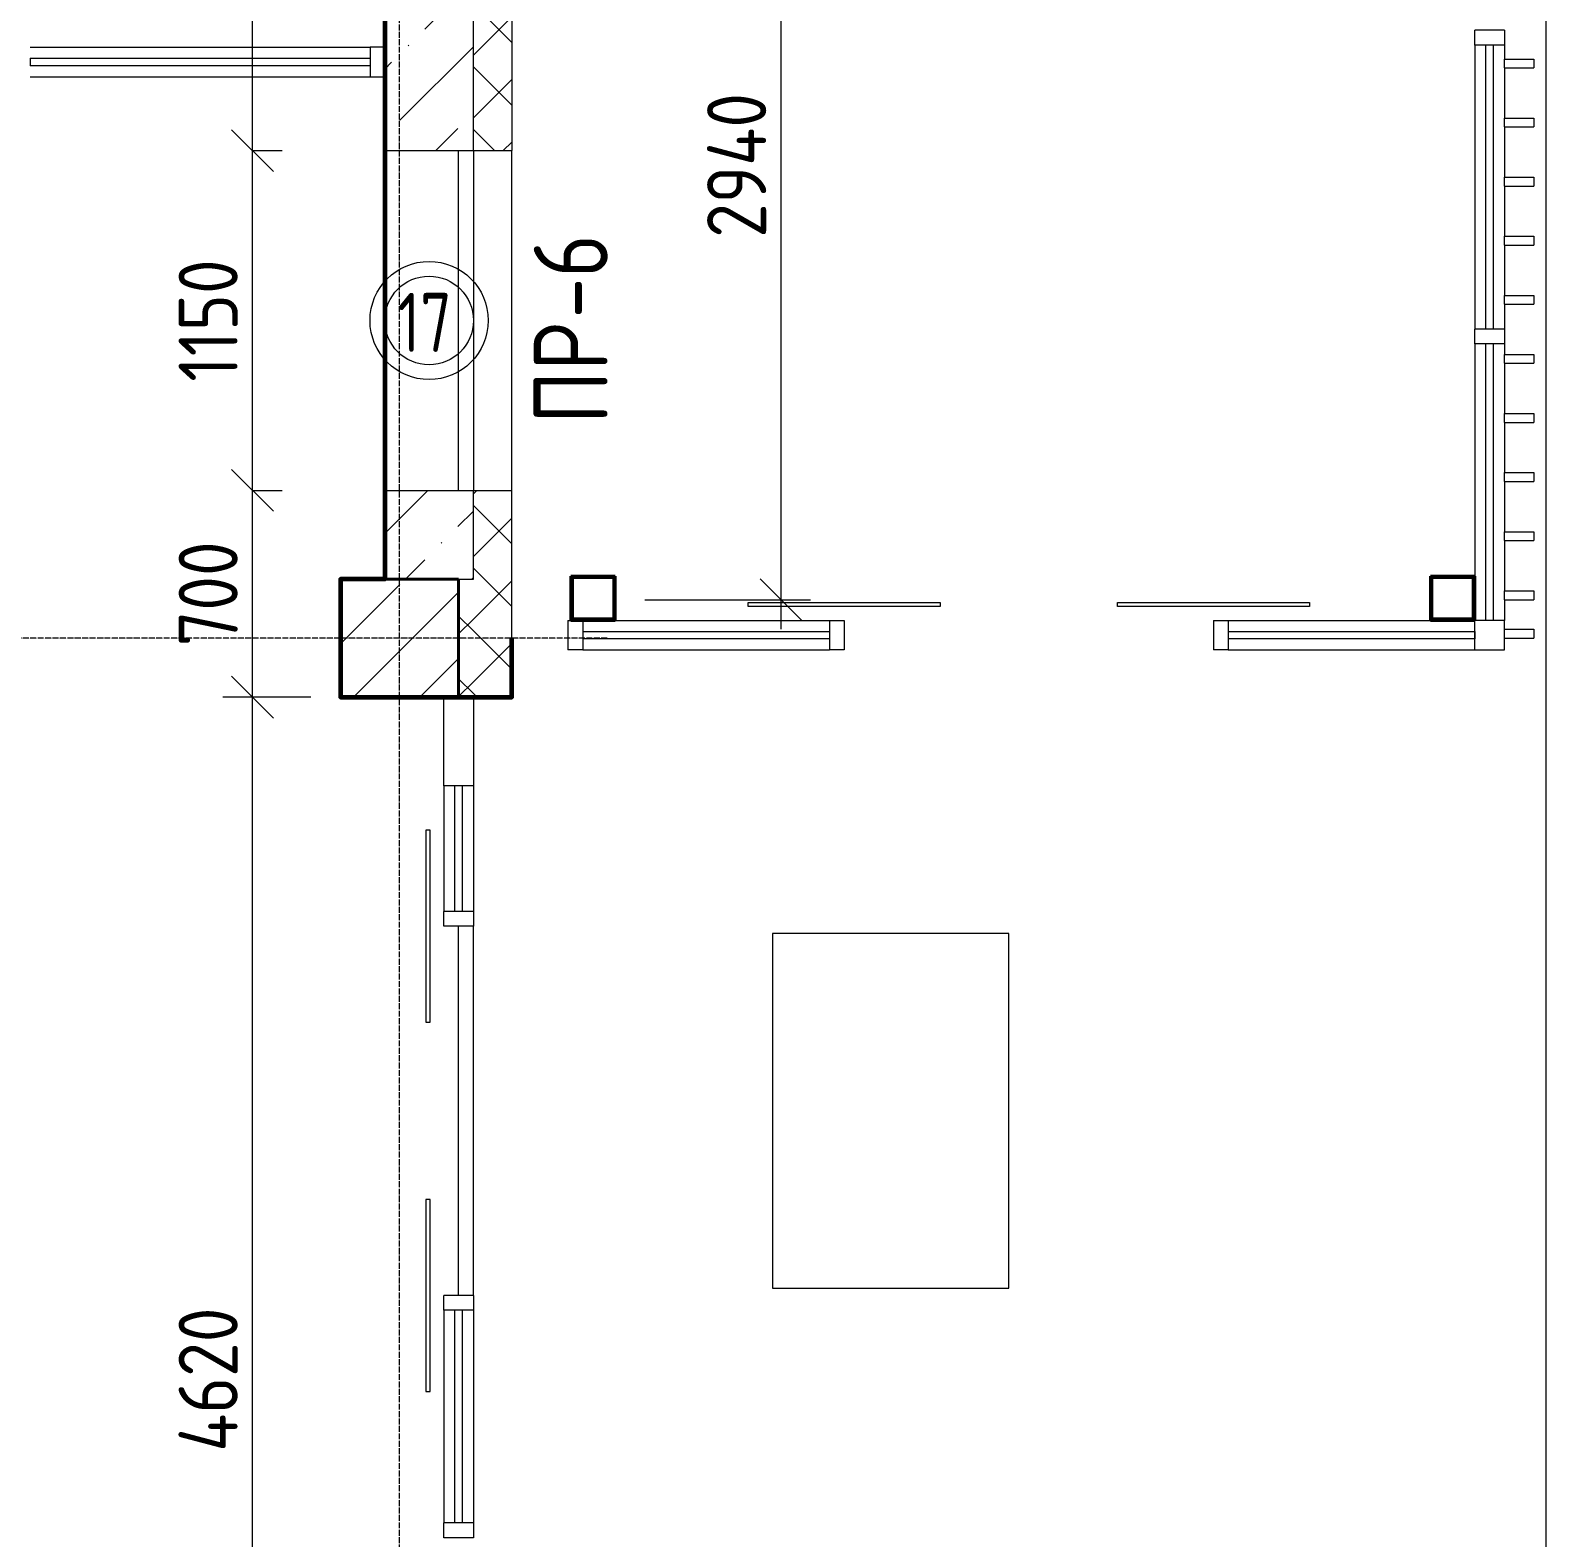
# Model space of a CAD drawing. Header units: millimetres. Extents: x -56773 to 221258, y -262288 to 26541.
# Drawn here: x -3166 to 1964, y -37105 to -32002 of the extents above; entities that cross this region are included whole.
import ezdxf

# ---------------------------------------------------------------- set-up
doc = ezdxf.new("R2010")
doc.units = ezdxf.units.MM
doc.linetypes.add('ADSK_Линия сетки', pattern=[25, 20, -2.5, 0, -2.5])
for name, color, linetype, lineweight in [('3.1 Штукатурка внешн стен для инвесторов', 5, 'Continuous', 60), ('Витраж', 7, 'Continuous', 9), ('Двери', 7, 'Continuous', 9), ('Марки', 7, 'Continuous', 20), ('Марки дверей', 7, 'Continuous', 20), ('Несущие колонны', 7, 'Continuous', 18), ('Оси', 7, 'Continuous', 9), ('Панели витража', 7, 'Continuous', 9), ('Перекрытие', 7, 'Continuous', 18), ('Размеры', 7, 'Continuous', 9), ('Стены внутренние', 7, 'Continuous', 18), ('Стены наружные', 7, 'Continuous', 18), ('Стены несущие', 7, 'Continuous', 30), ('Стены отделка', 7, 'Continuous', 30), ('Стены штриховка', 7, 'Continuous', 9), ('Узлы', 7, 'Continuous', 18)]:
    doc.layers.add(name, color=color, linetype=linetype, lineweight=lineweight)
doc.styles.add('GOST Common_3', font='', dxfattribs={"width": 0.9, "height": 200})
doc.styles.add('GOST Common_5', font='', dxfattribs={"width": 0.85, "height": 250})
doc.styles.add('GOST Common_B', font='', dxfattribs={"width": 0.8, "height": 200})
doc.styles.get('GOST Common_3').set_extended_font_data('GOST Common')
doc.styles.get('GOST Common_5').set_extended_font_data('GOST Common')
doc.styles.get('GOST Common_B').set_extended_font_data('GOST Common', bold=True)
doc.dimstyles.new('ADSK_Основной_2_0_1', dxfattribs={"dimscale": 304.8, "dimtxt": 201.142999, "dimasz": 0.463911, "dimexe": 0.328084, "dimexo": 0.328084, "dimgap": 0.164042, "dimtad": 1, "dimdec": 3, "dimrnd": 0.001, "dimdsep": 46, "dimtxsty": 'GOST Common_3', "dimblk1": 'OBLIQUE', "dimblk2": 'OBLIQUE', "dimsah": 1, "dimcen": 0.09, "dimdle": 0.328084, "dimazin": 2, "dimtfac": 1, "dimtdec": 4, "dimtix": 1, "dimtmove": 1, "dimatfit": 3, "dimfxl": 1, "dimtvp": 1, "dimtolj": 1, "dimtzin": 0, "dimlwd": 20, "dimlwe": 20, "dimarcsym": 2})
doc.dimstyles.new('ADSK_Основной_2_0_2', dxfattribs={"dimscale": 304.8, "dimtxt": 201.142999, "dimasz": 0.463911, "dimexe": 0.328084, "dimexo": 0.328084, "dimgap": 0.164042, "dimtad": 1, "dimdec": 3, "dimrnd": 0.001, "dimdsep": 46, "dimtxsty": 'GOST Common_3', "dimblk1": 'OBLIQUE', "dimblk2": 'OBLIQUE', "dimsah": 1, "dimcen": 0.09, "dimdle": 0.328084, "dimazin": 2, "dimtfac": 1, "dimtdec": 4, "dimtix": 1, "dimtmove": 0, "dimatfit": 3, "dimfxl": 1, "dimtvp": 1, "dimtolj": 1, "dimtzin": 0, "dimlwd": 20, "dimlwe": 20, "dimarcsym": 2})
pattern_1 = [(45, (1283.93, -48864.63), (-106.066, 106.066), []), (135, (1283.93, -48864.63), (-106.066, -106.066), [])]

# ---------------------------------------------------------------- blocks, each defined once
blk = doc.blocks.new('ADSK_КолоннаЖБ_Прямоугольная - 400x400 мм-1807142-Кладочный план 1-го этажа')
at = {"layer": 'Несущие колонны', "lineweight": 40}
for p, q in [((-200, 200), (200, 200)), ((-200, -200), (-200, 200)), ((200, 200), (200, -200)), ((200, -200), (-200, -200))]:
    blk.add_line(p, q, dxfattribs=at)
blk = doc.blocks.new('Прямоугольный импост - 300х100 уширенный профиль-3396089-Кладочный план 1-го этажа')
at = {"layer": 'Витраж', "lineweight": 18}
for p, q in [((0, 50), (-300, 50)), ((-300, 50), (-300, -50)), ((0, 50), (0, -50)), ((-300, -50), (0, -50))]:
    blk.add_line(p, q, dxfattribs=at)
blk = doc.blocks.new('Прямоугольный импост - 300х100 уширенный профиль-3396084-Кладочный план 1-го этажа')
at = {"layer": 'Витраж'}
for p, q in [((-3050, 12530), (-3050, 11810)), ((-2950, 12530), (-2950, 11810))]:
    blk.add_line(p, q, dxfattribs=at)
blk = doc.blocks.new('Витраж-Витрина-Дв_2_ - Двустворчатая дверь витрины_ДНвр-3-3523887-Кладочный план 1-го этажа')
at = {"layer": 'Узлы'}
for p, q in [((-300, 110.55), (-950, 110.55)), ((-950, 110.55), (-950, 96.55)), ((-300, 96.55), (-300, 110.55)), ((950, 110.55), (300, 110.55)), ((300, 110.55), (300, 96.55)), ((950, 96.55), (950, 110.55)), ((-950, 96.55), (-300, 96.55)), ((300, 96.55), (950, 96.55))]:
    blk.add_line(p, q, dxfattribs=at)
blk = doc.blocks.new('Прямоугольный импост - 50х100-3396087-Кладочный план 1-го этажа')
at = {"layer": 'Витраж', "lineweight": 18}
for p, q in [((25, 50), (-25, 50)), ((-25, 50), (-25, -50)), ((25, 50), (25, -50)), ((-25, -50), (25, -50))]:
    blk.add_line(p, q, dxfattribs=at)
blk = doc.blocks.new('Системная панель - ADSK_Cтеклопакет_25-3396092-Кладочный план 1-го этажа')
at = {"layer": 'Панели витража', "lineweight": 18}
for p, q in [((-360, 12.5), (360, 12.5)), ((-360, -12.5), (-360, 12.5)), ((360, -12.5), (360, 12.5)), ((360, -12.5), (-360, -12.5))]:
    blk.add_line(p, q, dxfattribs=at)
blk = doc.blocks.new('Труба квадратного сечения _ТУ 36-2287-80_-Колонна - труба160x5-3389903-Кладочный план 1-го этажа')
at = {"layer": 'Несущие колонны', "lineweight": 40}
for p, q in [((80, 80), (-70, 80)), ((-70, 80), (-70, -70)), ((-65, -65), (-65, 75)), ((-65, 75), (75, 75)), ((75, 75), (75, -65)), ((80, -70), (80, 80)), ((-70, -70), (80, -70)), ((75, -65), (-65, -65))]:
    blk.add_line(p, q, dxfattribs=at)
blk = doc.blocks.new('Труба квадратного сечения _ТУ 36-2287-80_-Колонна - труба160x5-3389905-Кладочный план 1-го этажа')
at = {"layer": 'Несущие колонны', "lineweight": 40}
for p, q in [((80, 80), (-70, 80)), ((-70, 80), (-70, -70)), ((-65, -65), (-65, 75)), ((-65, 75), (75, 75)), ((75, 75), (75, -65)), ((80, -70), (80, 80)), ((-70, -70), (80, -70)), ((75, -65), (-65, -65))]:
    blk.add_line(p, q, dxfattribs=at)
blk = doc.blocks.new('Системная панель - ADSK_Cтеклопакет_25-3525516-Кладочный план 1-го этажа')
at = {"layer": 'Панели витража', "lineweight": 18}
for p, q in [((-468.1, 12.5), (468.1, 12.5)), ((-468.1, -12.5), (-468.1, 12.5)), ((468.1, -12.5), (468.1, 12.5)), ((468.1, -12.5), (-468.1, -12.5))]:
    blk.add_line(p, q, dxfattribs=at)
blk = doc.blocks.new('Прямоугольный импост - 300х100 уширенный профиль-3525514-Кладочный план 1-го этажа')
at = {"layer": 'Витраж'}
for p, q in [((440, 15801.1), (440, 15015)), ((540, 15801.1), (540, 15765)), ((540, 15735), (540, 15565)), ((540, 15535), (540, 15365)), ((540, 15335), (540, 15165)), ((540, 15135), (540, 14965)), ((540, 14935), (540, 14865))]:
    blk.add_line(p, q, dxfattribs=at)
blk = doc.blocks.new('Прямоугольный импост - 50х100-3389790-Кладочный план 1-го этажа')
at = {"layer": 'Витраж', "lineweight": 18}
for p, q in [((25, 50), (-25, 50)), ((-25, 50), (-25, -50)), ((25, 50), (25, -50)), ((-25, -50), (25, -50))]:
    blk.add_line(p, q, dxfattribs=at)
blk = doc.blocks.new('Системная панель - ADSK_Cтеклопакет_25-3525517-Кладочный план 1-го этажа')
at = {"layer": 'Панели витража', "lineweight": 18}
for p, q in [((-480.6, 12.5), (480.6, 12.5)), ((-480.6, -12.5), (-480.6, 12.5)), ((480.6, -12.5), (480.6, 12.5)), ((480.6, -12.5), (-480.6, -12.5))]:
    blk.add_line(p, q, dxfattribs=at)
blk = doc.blocks.new('Прямоугольный импост - 300х100 уширенный профиль-V2-Кладочный план 1-го этажа')
at = {"layer": 'Витраж'}
for p, q in [((440, 16812.2), (440, 15851.1)), ((540, 16812.2), (540, 16765)), ((540, 16735), (540, 16565)), ((540, 16535), (540, 16365)), ((540, 16335), (540, 16165)), ((540, 16135), (540, 15965)), ((540, 15935), (540, 15851.1))]:
    blk.add_line(p, q, dxfattribs=at)
blk = doc.blocks.new('Прямоугольный импост - ламели входа 30х100-1307918-Кладочный план 1-го этажа')
at = {"layer": 'Витраж', "lineweight": 18}
for p, q in [((0, 50), (-30, 50)), ((-30, 50), (-30, -50)), ((0, 50), (0, -50)), ((-30, -50), (0, -50))]:
    blk.add_line(p, q, dxfattribs=at)
blk = doc.blocks.new('Прямоугольный импост - ламели входа 30х100-1307916-Кладочный план 1-го этажа')
at = {"layer": 'Витраж', "lineweight": 18}
for p, q in [((15, 50), (-15, 50)), ((-15, 50), (-15, -50)), ((15, 50), (15, -50)), ((-15, -50), (15, -50))]:
    blk.add_line(p, q, dxfattribs=at)
blk = doc.blocks.new('Системная панель - ADSK_Cтеклопакет_25-3523879-Кладочный план 1-го этажа')
at = {"layer": 'Панели витража', "lineweight": 18}
for p, q in [((-417.5, 12.5), (417.5, 12.5)), ((-417.5, -12.5), (-417.5, 12.5)), ((417.5, -12.5), (417.5, 12.5)), ((417.5, -12.5), (-417.5, -12.5))]:
    blk.add_line(p, q, dxfattribs=at)
blk = doc.blocks.new('Прямоугольный импост - 300х100 уширенный профиль-3523878-Кладочный план 1-го этажа')
at = {"layer": 'Витраж'}
for p, q in [((-395, 14865), (290, 14865)), ((-395, 14765), (440, 14765))]:
    blk.add_line(p, q, dxfattribs=at)
blk = doc.blocks.new('Прямоугольный импост - 50х100-V3-Кладочный план 1-го этажа')
at = {"layer": 'Витраж', "lineweight": 18}
for p, q in [((-50, 50), (-50, -50)), ((0, 50), (-10, 50)), ((0, 50), (0, -50)), ((-50, -50), (0, -50))]:
    blk.add_line(p, q, dxfattribs=at)
blk = doc.blocks.new('Прямоугольный импост - 300х100 уширенный профиль-V4-Кладочный план 1-го этажа')
at = {"layer": 'Витраж'}
for p, q in [((-2470, 14865), (-1745, 14865)), ((-2580, 14765), (-1745, 14765))]:
    blk.add_line(p, q, dxfattribs=at)
blk = doc.blocks.new('Витраж-Витрина-Дв_2_ - Двустворчатая дверь витрины EI30-3523960-Кладочный план 1-го этажа')
at = {"layer": 'Узлы'}
for p, q in [((-950, -96.55), (-300, -96.55)), ((-950, -110.55), (-950, -96.55)), ((-300, -96.55), (-300, -110.55)), ((300, -96.55), (950, -96.55)), ((300, -110.55), (300, -96.55)), ((950, -96.55), (950, -110.55)), ((-300, -110.55), (-950, -110.55)), ((950, -110.55), (300, -110.55))]:
    blk.add_line(p, q, dxfattribs=at)
blk = doc.blocks.new('Системная панель - ADSK_Cтеклопакет_25 мм-3521536-Кладочный план 1-го этажа')
at = {"layer": 'Панели витража', "lineweight": 18}
for p, q in [((-575, 12.5), (575, 12.5)), ((-575, -12.5), (-575, 12.5)), ((575, -12.5), (575, 12.5)), ((575, -12.5), (-575, -12.5))]:
    blk.add_line(p, q, dxfattribs=at)
blk = doc.blocks.new('Прямоугольный импост - 300х100 уширенный профиль-3525578-Кладочный план 1-го этажа')
at = {"layer": 'Витраж'}
for p, q in [((-4450, 16805), (-3300, 16805)), ((-4450, 16705), (-3300, 16705))]:
    blk.add_line(p, q, dxfattribs=at)
blk = doc.blocks.new('Системная панель - ADSK_Cтеклопакет_25-3396093-Кладочный план 1-го этажа')
at = {"layer": 'Панели витража', "lineweight": 18}
for p, q in [((-212.5, 12.5), (212.5, 12.5)), ((-212.5, -12.5), (-212.5, 12.5)), ((212.5, -12.5), (212.5, 12.5)), ((212.5, -12.5), (-212.5, -12.5))]:
    blk.add_line(p, q, dxfattribs=at)
blk = doc.blocks.new('Прямоугольный импост - 300х100 уширенный профиль-3396085-Кладочный план 1-го этажа')
at = {"layer": 'Витраж'}
for p, q in [((-3050, 14305), (-3050, 13880)), ((-2950, 14305), (-2950, 13880))]:
    blk.add_line(p, q, dxfattribs=at)
blk = doc.blocks.new('Прямоугольный импост - 50х100-3396088-Кладочный план 1-го этажа')
at = {"layer": 'Витраж', "lineweight": 18}
for p, q in [((25, 50), (-25, 50)), ((-25, 50), (-25, -50)), ((25, 50), (25, -50)), ((-25, -50), (25, -50))]:
    blk.add_line(p, q, dxfattribs=at)
blk = doc.blocks.new('Прямоугольный импост - 50х100 мм-3521226-Кладочный план 1-го этажа')
at = {"layer": 'Витраж', "lineweight": 18}
for p, q in [((0, 50), (-50, 50)), ((-50, 50), (-50, -50)), ((0, 50), (0, -50)), ((-50, -50), (0, -50))]:
    blk.add_line(p, q, dxfattribs=at)
blk = doc.blocks.new('Квадратный угловой импост - 100х100 мм-3524843-Кладочный план 1-го этажа')
at = {"layer": 'Витраж', "lineweight": 18}
for p, q in [((50, 50), (-50, 50)), ((-50, 50), (-50, -50)), ((50, -50), (50, 50)), ((50, -50), (-50, -50))]:
    blk.add_line(p, q, dxfattribs=at)
blk = doc.blocks.new('_Oblique')
at = {"color": 0, "linetype": 'ByBlock', "lineweight": -2}
blk.add_line((-0.5, -0.5), (0.5, 0.5), dxfattribs=at)
blk = doc.blocks.new('*D4136')
at = {"layer": 'Defpoints', "color": 0, "lineweight": 25, "transparency": 16777216}
for p in [(-1186.1, -30989.7), (-1186.1, -33929.7), (-624.9, -33929.7)]:
    blk.add_point(p, dxfattribs=at)
at = {"layer": 'Размеры', "color": 0, "lineweight": 20, "transparency": 16777216}
for p, q in [((-624.9, -30889.7), (-624.9, -34029.7)), ((-1086.1, -30989.7), (-524.9, -30989.7)), ((-1086.1, -33929.7), (-524.9, -33929.7))]:
    blk.add_line(p, q, dxfattribs=at)
at = {"layer": 'Размеры', "color": 0, "lineweight": 20, "transparency": 16777216, "xscale": 141.4, "yscale": 141.4, "zscale": 141.4}
for p, rotation in [((-624.9, -30989.7), 90), ((-624.9, -33929.7), 270)]:
    blk.add_blockref('_Oblique', p, dxfattribs=dict(at, rotation=rotation))
at = {"layer": 'Размеры', "color": 0, "lineweight": 9, "transparency": 16777216, "insert": (-774.9, -32459.7), "char_height": 200, "width": 625.93, "attachment_point": 5, "rotation": 90, "style": 'GOST Common_3'}
blk.add_mtext('\\A1;2940', dxfattribs=at)
blk = doc.blocks.new('*D4029')
at = {"layer": 'Defpoints', "color": 0, "lineweight": 25, "transparency": 16777216}
for p in [(-2414, -34259.7), (-2116.1, -34259.7), (-2216.1, -38879.7)]:
    blk.add_point(p, dxfattribs=at)
at = {"layer": 'Размеры', "color": 0, "lineweight": 20, "transparency": 16777216}
for p, q in [((-2414, -38979.7), (-2414, -34159.7)), ((-2216.1, -34259.7), (-2514, -34259.7)), ((-2316.1, -38879.7), (-2514, -38879.7))]:
    blk.add_line(p, q, dxfattribs=at)
at = {"layer": 'Размеры', "color": 0, "lineweight": 20, "transparency": 16777216, "xscale": 141.4, "yscale": 141.4, "zscale": 141.4}
for p, rotation in [((-2414, -34259.7), 90), ((-2414, -38879.7), 270)]:
    blk.add_blockref('_Oblique', p, dxfattribs=dict(at, rotation=rotation))
at = {"layer": 'Размеры', "color": 0, "lineweight": 9, "transparency": 16777216, "insert": (-2564, -36569.7), "char_height": 200, "width": 625.93, "attachment_point": 5, "rotation": 90, "style": 'GOST Common_3'}
blk.add_mtext('\\A1;4620', dxfattribs=at)
blk = doc.blocks.new('*D4030')
at = {"layer": 'Defpoints', "color": 0, "lineweight": 25, "transparency": 16777216}
for p in [(-2514, -33559.7), (-2414, -33559.7), (-2116.1, -34259.7)]:
    blk.add_point(p, dxfattribs=at)
at = {"layer": 'Размеры', "color": 0, "lineweight": 20, "transparency": 16777216}
for p, q in [((-2414, -34359.7), (-2414, -33459.7)), ((-2414, -33559.7), (-2314, -33559.7)), ((-2216.1, -34259.7), (-2514, -34259.7))]:
    blk.add_line(p, q, dxfattribs=at)
at = {"layer": 'Размеры', "color": 0, "lineweight": 20, "transparency": 16777216, "xscale": 141.4, "yscale": 141.4, "zscale": 141.4}
for p, rotation in [((-2414, -33559.7), 90), ((-2414, -34259.7), 270)]:
    blk.add_blockref('_Oblique', p, dxfattribs=dict(at, rotation=rotation))
at = {"layer": 'Размеры', "color": 0, "lineweight": 9, "transparency": 16777216, "insert": (-2564, -33909.7), "char_height": 200, "width": 454.106, "attachment_point": 5, "rotation": 90, "style": 'GOST Common_3'}
blk.add_mtext('\\A1;700', dxfattribs=at)
blk = doc.blocks.new('*D4031')
at = {"layer": 'Defpoints', "color": 0, "lineweight": 25, "transparency": 16777216}
for p in [(-2514, -32409.7), (-2414, -32409.7), (-2514, -33559.7)]:
    blk.add_point(p, dxfattribs=at)
at = {"layer": 'Размеры', "color": 0, "lineweight": 20, "transparency": 16777216}
for p, q in [((-2414, -33659.7), (-2414, -32309.7)), ((-2414, -32409.7), (-2314, -32409.7)), ((-2414, -33559.7), (-2314, -33559.7))]:
    blk.add_line(p, q, dxfattribs=at)
at = {"layer": 'Размеры', "color": 0, "lineweight": 20, "transparency": 16777216, "xscale": 141.4, "yscale": 141.4, "zscale": 141.4}
for p, rotation in [((-2414, -32409.7), 90), ((-2414, -33559.7), 270)]:
    blk.add_blockref('_Oblique', p, dxfattribs=dict(at, rotation=rotation))
at = {"layer": 'Размеры', "color": 0, "lineweight": 9, "transparency": 16777216, "insert": (-2564, -32984.7), "char_height": 200, "width": 515.472, "attachment_point": 5, "rotation": 90, "style": 'GOST Common_3'}
blk.add_mtext('\\A1;1150', dxfattribs=at)
blk = doc.blocks.new('*D4032')
at = {"layer": 'Defpoints', "color": 0, "lineweight": 25, "transparency": 16777216}
for p in [(-2514, -30509.7), (-2414, -30509.7), (-2514, -32409.7)]:
    blk.add_point(p, dxfattribs=at)
at = {"layer": 'Размеры', "color": 0, "lineweight": 20, "transparency": 16777216}
for p, q in [((-2414, -30409.7), (-2414, -30782.3)), ((-2414, -30509.7), (-2314, -30509.7)), ((-2414, -32509.7), (-2414, -31482.3)), ((-2414, -32409.7), (-2314, -32409.7))]:
    blk.add_line(p, q, dxfattribs=at)
at = {"layer": 'Размеры', "color": 0, "lineweight": 20, "transparency": 16777216, "xscale": 141.4, "yscale": 141.4, "zscale": 141.4}
for p, rotation in [((-2414, -30509.7), 90), ((-2414, -32409.7), 270)]:
    blk.add_blockref('_Oblique', p, dxfattribs=dict(at, rotation=rotation))
at = {"layer": 'Размеры', "color": 0, "lineweight": 9, "transparency": 16777216, "insert": (-2725.4, -31412.5), "char_height": 200, "width": 560.473, "attachment_point": 1, "rotation": 90, "line_spacing_factor": 1.022761, "style": 'GOST Common_3'}
blk.add_mtext('\\A1;1900', dxfattribs=at)
blk = doc.blocks.new('М_двери1 - Марка экземпляра 2-3719212-Кладочный план 1-го этажа')
at = {"layer": 'Марки дверей'}
for radius in [2, 1.5]:
    blk.add_circle((0, 0), radius, dxfattribs=at)

msp = doc.modelspace()

# ---------------------------------------------------------------- hatches: boundary and pattern name
at = {"layer": 'Несущие колонны', "lineweight": 9}
h = msp.add_hatch(dxfattribs=at)
h.set_pattern_fill('FP_3', color=256, style=0, pattern_type=2)
h.set_pattern_definition([(45, (1283.93, -48864.63), (-224.5064, 224.5064), []), (45, (1508.44, -48864.63), (-224.5064, 224.5064), [396.875, -79.375, 3.353, -76.022])])
h.paths.add_polyline_path([(-2116.0657, -34259.6624), (-1716.0657, -34259.6624), (-1716.0657, -33859.6624), (-2116.0657, -33859.6624)])
at = {"layer": 'Стены внутренние', "lineweight": 9}
h = msp.add_hatch(dxfattribs=at)
h.set_pattern_fill('FP_1', color=256, style=0, pattern_type=2)
h.set_pattern_definition([(45, (1283.93, -48864.63), (84.1895, 308.696), [396.875, -79.375, 3.353, -76.022])])
h.paths.add_polyline_path([(-1666.0657, -39509.6624), (-1666.0657, -38879.6624), (-1966.0657, -38879.6624), (-1966.0657, -39259.6624), (-1716.0657, -39259.6624), (-1716.0657, -39509.6624)])
h.paths.add_polyline_path([(-1966.0657, -33859.6624), (-1666.0657, -33859.6624), (-1666.0657, -33559.6624), (-1966.0657, -33559.6624)])
h.paths.add_polyline_path([(-1666.0657, -32409.6624), (-1666.0657, -30459.6624), (-1966.0657, -30459.6624), (-1966.0657, -32409.6624)])
h.paths.add_polyline_path([(-1966.0657, -30059.6624), (-1666.0657, -30059.6624), (-1666.0657, -25259.6624), (-1966.0657, -25259.6624), (-1966.0657, -28091.7649)])
at = {"layer": 'Стены наружные', "lineweight": 9}
h = msp.add_hatch(dxfattribs=at)
h.set_pattern_fill('FP_4', color=256, style=0, pattern_type=2)
h.set_pattern_definition(pattern_1)
h.paths.add_polyline_path([(-1666.0657, -39079.6624), (-1536.0657, -39079.6624), (-1536.0657, -38879.6624), (-1666.0657, -38879.6624)])
h.paths.add_polyline_path([(-1536.0657, -34259.6624), (-1536.0657, -33559.6624), (-1666.0657, -33559.6624), (-1666.0657, -34259.6624)])
h.paths.add_polyline_path([(-1536.0657, -32409.6624), (-1536.0657, -25259.6624), (-1666.0657, -25259.6624), (-1666.0657, -32409.6624)])
h = msp.add_hatch(dxfattribs=at)
h.set_pattern_fill('FP_4', color=256, style=0, pattern_type=2)
h.set_pattern_definition(pattern_1)
h.paths.add_polyline_path([(-1716.0657, -34259.6624), (-1666.0657, -34259.6624), (-1666.0657, -33859.6624), (-1716.0657, -33859.6624)])

# ---------------------------------------------------------------- linework, layer by layer
at = {"layer": '3.1 Штукатурка внешн стен для инвесторов'}
msp.add_lwpolyline([(-7141.0657, -25109.6624), (-4216.0657, -25109.6624), (-4216.0657, -26369.6624), (-1966.0657, -26369.6624), (-1966.0657, -30059.6624), (-2116.0657, -30059.6624), (-2116.0657, -30484.6624), (-1966.0657, -30459.6624), (-1966.0657, -33859.6624), (-2116.0657, -33859.6624), (-2116.0657, -34259.6624), (-1536.0657, -34259.6624), (-1536.0657, -34059.6624)], dxfattribs=at)
at = {"layer": 'Несущие колонны', "lineweight": 9}
for p, q in [((-1716.0657, -33859.6624), (-2116.0657, -33859.6624)), ((-2116.0657, -34259.6624), (-2116.0657, -33859.6624)), ((-1716.0657, -33859.6624), (-1716.0657, -34259.6624)), ((-1716.0657, -34259.6624), (-2116.0657, -34259.6624))]:
    msp.add_line(p, q, dxfattribs=at)
at = {"layer": 'Оси', "linetype": 'ADSK_Линия сетки', "lineweight": 5}
for p, q in [((-1916.0657, -59838.5137), (-1916.0657, -24363.7173)), ((-1213.4695, -34059.6624), (-23956.1623, -34059.6624))]:
    msp.add_line(p, q, dxfattribs=at)
at = {"layer": 'Перекрытие'}
for p, q in [((1963.9343, -24759.6624), (1963.9343, -39079.6624)), ((-1716.0657, -33559.6624), (-1716.0657, -32409.6624)), ((-1666.0657, -32409.6624), (-1666.0657, -33559.6624)), ((-1536.0657, -33559.6624), (-1536.0657, -32409.6624)), ((-1716.0657, -36284.6624), (-1716.0657, -35034.6624)), ((-1666.0657, -36284.6624), (-1666.0657, -35034.6624)), ((-653.6407, -35059.6624), (-653.6407, -36259.6624)), ((146.3593, -35059.6624), (-653.6407, -35059.6624)), ((146.3593, -36259.6624), (146.3593, -35059.6624)), ((-653.6407, -36259.6624), (146.3593, -36259.6624))]:
    msp.add_line(p, q, dxfattribs=at)
at = {"layer": 'Стены несущие', "lineweight": 9}
for p, q in [((-1966.0657, -32409.6624), (-1966.0657, -30459.6624)), ((-1966.0657, -32409.6624), (-1666.0657, -32409.6624)), ((-1966.0657, -33559.6624), (-1966.0657, -33859.6624)), ((-1966.0657, -33559.6624), (-1666.0657, -33559.6624)), ((-1966.0657, -33859.6624), (-1716.0657, -33859.6624))]:
    msp.add_line(p, q, dxfattribs=at)
at = {"layer": 'Стены отделка', "lineweight": 18}
for p, q in [((-1536.0657, -24680.0624), (-1536.0657, -32409.6624)), ((-1666.0657, -32409.6624), (-1536.0657, -32409.6624)), ((-1666.0657, -33559.6624), (-1536.0657, -33559.6624)), ((-1536.0657, -34259.6624), (-1536.0657, -33559.6624)), ((-1716.0657, -34259.6624), (-1716.0657, -33859.6624)), ((-1716.0657, -33859.6624), (-1666.0657, -33859.6624)), ((-1716.0657, -34259.6624), (-1536.0657, -34259.6624))]:
    msp.add_line(p, q, dxfattribs=at)
at = {"layer": 'Стены штриховка', "lineweight": 9}
for p, q in [((-1666.0657, -32409.6624), (-1666.0657, -30459.6624)), ((-1666.0657, -33859.6624), (-1666.0657, -33559.6624))]:
    msp.add_line(p, q, dxfattribs=at)

# ---------------------------------------------------------------- block references
at = {"layer": 'Витраж', "lineweight": 18, "extrusion": (0, 0, -1)}
for name, p, rotation in [('Прямоугольный импост - 50х100-3389790-Кладочный план 1-го этажа', (-1773.9343, -32027.4402), 89.99999999999984), ('Прямоугольный импост - ламели входа 30х100-1307916-Кладочный план 1-го этажа', (-1873.9343, -32114.6624), 270.0000000000001), ('Прямоугольный импост - ламели входа 30х100-1307916-Кладочный план 1-го этажа', (-1873.9343, -32314.6624), 270.0000000000001), ('Прямоугольный импост - ламели входа 30х100-1307916-Кладочный план 1-го этажа', (-1873.9343, -32514.6624), 270.0000000000001), ('Прямоугольный импост - ламели входа 30х100-1307916-Кладочный план 1-го этажа', (-1873.9343, -32714.6624), 270.0000000000001), ('Прямоугольный импост - ламели входа 30х100-1307916-Кладочный план 1-го этажа', (-1873.9343, -32914.6624), 270.0000000000001), ('Прямоугольный импост - 50х100-3389790-Кладочный план 1-го этажа', (-1773.9343, -33038.5513), 89.99999999999984), ('Прямоугольный импост - ламели входа 30х100-1307916-Кладочный план 1-го этажа', (-1873.9343, -33114.6624), 270.0000000000001), ('Прямоугольный импост - ламели входа 30х100-1307916-Кладочный план 1-го этажа', (-1873.9343, -33314.6624), 270.0000000000001), ('Прямоугольный импост - ламели входа 30х100-1307916-Кладочный план 1-го этажа', (-1873.9343, -33514.6624), 270.0000000000001), ('Прямоугольный импост - ламели входа 30х100-1307916-Кладочный план 1-го этажа', (-1873.9343, -33714.6624), 270.0000000000001), ('Прямоугольный импост - ламели входа 30х100-1307916-Кладочный план 1-го этажа', (-1873.9343, -33914.6624), 270.0000000000001), ('Прямоугольный импост - ламели входа 30х100-1307918-Кладочный план 1-го этажа', (-1873.9343, -34059.6624), 270.0000000000001), ('Прямоугольный импост - 300х100 уширенный профиль-3396089-Кладочный план 1-го этажа', (1716.0657, -34259.6624), 89.99999999999972), ('Прямоугольный импост - 50х100-3396088-Кладочный план 1-го этажа', (1716.0657, -35009.6624), 89.99999999999972), ('Прямоугольный импост - 50х100-3396087-Кладочный план 1-го этажа', (1716.0657, -36309.6624), 89.99999999999972), ('Прямоугольный импост - 50х100-3396087-Кладочный план 1-го этажа', (1716.0657, -37079.6624), 89.99999999999972)]:
    msp.add_blockref(name, p, dxfattribs=dict(at, rotation=rotation))
at = {"layer": 'Витраж'}
for name, p in [('Прямоугольный импост - 300х100 уширенный профиль-3525578-Кладочный план 1-го этажа', (1283.9343, -48864.6314)), ('Прямоугольный импост - 50х100 мм-3521226-Кладочный план 1-го этажа', (-1966.0657, -32109.6624)), ('Прямоугольный импост - 300х100 уширенный профиль-V2-Кладочный план 1-го этажа', (1283.9343, -48864.6314)), ('Прямоугольный импост - 300х100 уширенный профиль-3525514-Кладочный план 1-го этажа', (1283.9343, -48864.6314)), ('Прямоугольный импост - 300х100 уширенный профиль-V4-Кладочный план 1-го этажа', (1283.9343, -48864.6314)), ('Прямоугольный импост - 300х100 уширенный профиль-3523878-Кладочный план 1-го этажа', (1283.9343, -48864.6314)), ('Прямоугольный импост - 300х100 уширенный профиль-3396085-Кладочный план 1-го этажа', (1283.9343, -48864.6314)), ('Прямоугольный импост - 300х100 уширенный профиль-3396084-Кладочный план 1-го этажа', (1283.9343, -48864.6314))]:
    msp.add_blockref(name, p, dxfattribs=at)
at = {"layer": 'Витраж', "lineweight": 18, "extrusion": (0, 0, -1)}
for name, p in [('Прямоугольный импост - 50х100-V3-Кладочный план 1-го этажа', (1346.0657, -34049.6624)), ('Прямоугольный импост - 50х100-3389790-Кладочный план 1-го этажа', (436.0657, -34049.6624)), ('Прямоугольный импост - 50х100-3389790-Кладочный план 1-го этажа', (-863.9343, -34049.6624))]:
    msp.add_blockref(name, p, dxfattribs=at)
at = {"layer": 'Витраж', "rotation": 270.0000000000002}
msp.add_blockref('Квадратный угловой импост - 100х100 мм-3524843-Кладочный план 1-го этажа', (1773.9343, -34049.6624), dxfattribs=at)
at = {"layer": 'Двери'}
for name, p, rotation in [('Витраж-Витрина-Дв_2_ - Двустворчатая дверь витрины EI30-3523960-Кладочный план 1-го этажа', (213.9343, -34049.6624), 180), ('Витраж-Витрина-Дв_2_ - Двустворчатая дверь витрины_ДНвр-3-3523887-Кладочный план 1-го этажа', (-1716.0657, -35659.6624), 90.00000000000031)]:
    msp.add_blockref(name, p, dxfattribs=dict(at, rotation=rotation))
at = {"layer": 'Марки дверей', "xscale": 99.99999999999993, "yscale": 99.99999999999993, "zscale": 99.99999999999993}
msp.add_blockref('М_двери1 - Марка экземпляра 2-3719212-Кладочный план 1-го этажа', (-1816.0657, -32984.6624), dxfattribs=at)
at = {"layer": 'Несущие колонны', "rotation": 89.9999999999999}
for name, p in [('Труба квадратного сечения _ТУ 36-2287-80_-Колонна - труба160x5-3389905-Кладочный план 1-го этажа', (-1256.0657, -33929.6624)), ('Труба квадратного сечения _ТУ 36-2287-80_-Колонна - труба160x5-3389903-Кладочный план 1-го этажа', (1653.9343, -33929.6624))]:
    msp.add_blockref(name, p, dxfattribs=at)
at = {"layer": 'Несущие колонны', "lineweight": 40, "rotation": 89.9999999999999}
msp.add_blockref('ADSK_КолоннаЖБ_Прямоугольная - 400x400 мм-1807142-Кладочный план 1-го этажа', (-1916.0657, -34059.6624), dxfattribs=at)
at = {"layer": 'Панели витража', "lineweight": 18}
for name, p, rotation in [('Системная панель - ADSK_Cтеклопакет_25-3525517-Кладочный план 1-го этажа', (1773.9343, -32532.9957), 90.00000000000017), ('Системная панель - ADSK_Cтеклопакет_25 мм-3521536-Кладочный план 1-го этажа', (-2591.0657, -32109.6624), 180), ('Системная панель - ADSK_Cтеклопакет_25-3525516-Кладочный план 1-го этажа', (1773.9343, -33531.6069), 90.00000000000017), ('Системная панель - ADSK_Cтеклопакет_25-3523879-Кладочный план 1-го этажа', (-878.5657, -34049.6624), 180), ('Системная панель - ADSK_Cтеклопакет_25-3523879-Кладочный план 1-го этажа', (1306.4343, -34049.6624), 180), ('Системная панель - ADSK_Cтеклопакет_25-3396093-Кладочный план 1-го этажа', (-1716.0657, -34772.1624), 90.00000000000031), ('Системная панель - ADSK_Cтеклопакет_25-3396092-Кладочный план 1-го этажа', (-1716.0657, -36694.6624), 90.00000000000031)]:
    msp.add_blockref(name, p, dxfattribs=dict(at, rotation=rotation))

# ---------------------------------------------------------------- texts
at = {"layer": 'Марки', "lineweight": 9, "char_height": 250, "attachment_point": 1, "rotation": 90, "style": 'GOST Common_5'}
for s, insert, width in [('-6', (-1461.5256, -32977.4058), 389.620125), ('ПР', (-1461.5256, -33334.5933), 432.91125)]:
    msp.add_mtext(s, dxfattribs=dict(at, insert=insert, width=width))
at = {"layer": 'Марки дверей', "lineweight": 5, "insert": (-1922.5231, -32891.0035), "char_height": 200, "width": 250.1265, "attachment_point": 1, "style": 'GOST Common_B'}
msp.add_mtext('17', dxfattribs=at)

# ---------------------------------------------------------------- dimensions: what is measured, and where the dimension line sits
at = {"layer": 'Размеры', "lineweight": 9}
dim = msp.add_linear_dim(base=(-2414.0344, -30509.6624), p1=(-2514.0193, -32409.6624), p2=(-2514.0193, -30509.6624), angle=90, dimstyle='ADSK_Основной_2_0_1', override={"dimpost": '<>', "dimfxl": 1900}, dxfattribs=at)
dim.commit()
dim.dimension.update_dxf_attribs({"geometry": '*D4032', "text_midpoint": (-2592.0667, -31132.2991), "dimtype": 160, "text_rotation": 90})
for base, p1, p2, override, picture, middle in [((-624.9007, -33929.6624), (-1186.0657, -30989.6624), (-1186.0657, -33929.6624), {"dimpost": '<>', "dimfxl": 2940}, '*D4136', (-774.9007, -32459.6624)), ((-2414.0344, -32409.6624), (-2514.0193, -33559.6624), (-2514.0193, -32409.6624), {"dimpost": '<>', "dimfxl": 1150}, '*D4031', (-2564.0344, -32984.6624)), ((-2414.0344, -33559.6624), (-2116.0657, -34259.6624), (-2514.0193, -33559.6624), {"dimpost": '<>', "dimfxl": 805.212438}, '*D4030', (-2564.0344, -33909.6624)), ((-2414.0344, -34259.6624), (-2216.0657, -38879.6624), (-2116.0657, -34259.6624), {"dimpost": '<>', "dimfxl": 4621.082124}, '*D4029', (-2564.0344, -36569.6624))]:
    dim = msp.add_linear_dim(base=base, p1=p1, p2=p2, angle=90, dimstyle='ADSK_Основной_2_0_2', override=override, dxfattribs=at)
    dim.commit()
    dim.dimension.update_dxf_attribs({"geometry": picture, "text_midpoint": middle})

doc.saveas('drawing.dxf')
